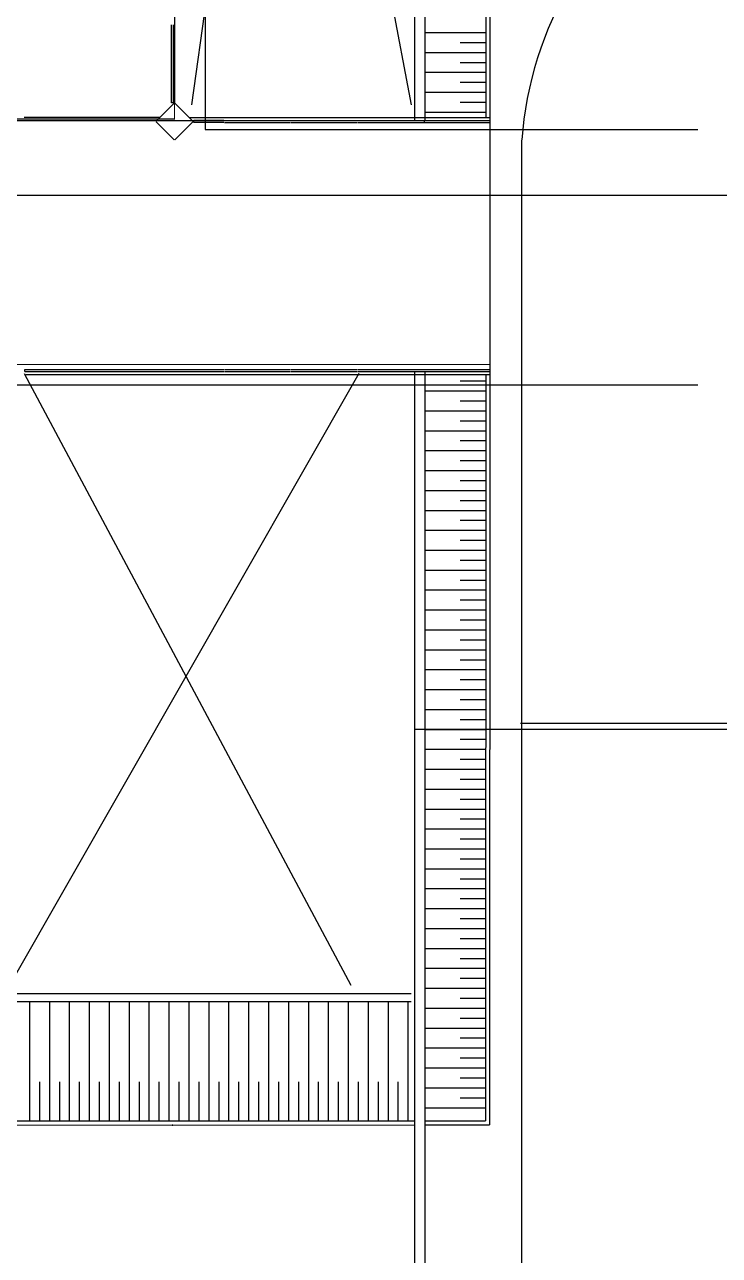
# Model space of a CAD drawing. Header units: metres. Extents: x -331 to 2982, y 362 to 2539.
# Drawn here: x 2882.19 to 2899.62, y 1293.49 to 1324.4 of the extents above; entities that cross this region are included whole.
import ezdxf

# ---------------------------------------------------------------- set-up
doc = ezdxf.new("R2010")
doc.units = ezdxf.units.M
doc.layers.get('0').update_dxf_attribs({"color": 251})
doc.layers.add('Est', color=251, linetype='Continuous')
doc.layers.add('Pis', color=251, linetype='Continuous')

# ---------------------------------------------------------------- blocks, each defined once
blk = doc.blocks.new('XR_BL2_AND_MON-REV15$0$P_M')
at = {"layer": 'Est'}
blk.add_lwpolyline([(0.46, -0.431), (0.453, -0.424), (0.46, -0.417), (0.007, 0.035), (0, 0.028), (-0.007, 0.035), (-0.46, -0.417), (-0.453, -0.424), (-0.46, -0.431), (-0.007, -0.884), (0, -0.877), (0.007, -0.884)], close=True, dxfattribs=at)

msp = doc.modelspace()

# ---------------------------------------------------------------- linework, layer by layer
at = {"lineweight": 0}
msp.add_lwpolyline([(2692.518, 1267.281), (2886.962, 1268.097, 0.414222), (2891.963, 1273.083, 0.000679), (2891.975, 1306.701), (2900.167, 1306.701), (2900.767, 1306.701), (2900.767, 1305.727, 0.742789), (2904.471, 1304.872), (2905.781, 1308.262), (2912.682, 1330.97), (2930.662, 1369.788), (2936.383, 1381.538), (2959.535, 1425.137), (2972.498, 1447.641), (2973.386, 1449.183), (2974.618, 1451.303, 0.577621), (2973.155, 1453.859), (2919.448, 1453.786), (2871.128, 1453.815), (2844.526, 1453.596), (2835.976, 1453.544), (2739.49, 1452.841)], format="xyb", dxfattribs=at)
msp.add_lwpolyline([(2895.473, 1351.931), (2885.947, 1351.931), (2885.947, 1322.026), (2878.197, 1322.026), (2878.197, 1315.861), (2880.512, 1315.861), (2880.512, 1312.281)], dxfattribs=at)
msp.add_lwpolyline([(2893.864, 1321.986), (2893.864, 1315.861), (2878.197, 1315.861), (2878.197, 1321.986)], close=True, dxfattribs=at)
at = {"layer": 'Pis'}
for p, q in [((2886.717, 1355.991), (2886.714, 1321.765)), ((2886.372, 1351.831), (2891.886, 1322.385)), ((2890.434, 1351.47), (2886.372, 1322.385)), ((2885.947, 1326.378), (2885.947, 1322.413)), ((2885.872, 1322.435), (2885.872, 1324.388)), ((2885.922, 1322.435), (2885.922, 1324.388)), ((2892.229, 1324.198), (2893.114, 1324.198)), ((2892.229, 1324.198), (2893.114, 1324.198)), ((2893.114, 1324.198), (2893.765, 1324.198)), ((2893.114, 1324.198), (2893.765, 1324.198)), ((2893.114, 1323.948), (2893.765, 1323.948)), ((2893.114, 1323.948), (2893.765, 1323.948)), ((2892.229, 1323.698), (2893.114, 1323.698)), ((2892.229, 1323.698), (2893.114, 1323.698)), ((2893.114, 1323.698), (2893.765, 1323.698)), ((2893.114, 1323.698), (2893.765, 1323.698)), ((2892.229, 1323.198), (2893.114, 1323.198)), ((2892.229, 1323.198), (2893.114, 1323.198)), ((2893.114, 1323.448), (2893.765, 1323.448)), ((2893.114, 1323.448), (2893.765, 1323.448)), ((2893.114, 1323.198), (2893.765, 1323.198)), ((2893.114, 1323.198), (2893.765, 1323.198)), ((2893.114, 1322.948), (2893.765, 1322.948)), ((2893.114, 1322.948), (2893.765, 1322.948)), ((2892.229, 1322.698), (2893.114, 1322.698)), ((2892.229, 1322.698), (2893.114, 1322.698)), ((2893.114, 1322.698), (2893.765, 1322.698)), ((2893.114, 1322.698), (2893.765, 1322.698)), ((2885.922, 1322.435), (2885.872, 1322.435)), ((2893.114, 1322.448), (2893.764, 1322.448)), ((2893.114, 1322.448), (2893.764, 1322.448)), ((2885.581, 1322.061), (2882.177, 1322.061)), ((2886.314, 1322.061), (2893.864, 1322.061)), ((2886.434, 1321.936), (2886.434, 1321.986)), ((2887.184, 1321.986), (2886.434, 1321.986)), ((2887.184, 1321.936), (2886.434, 1321.936)), ((2887.2, 1321.986), (2888.862, 1321.986)), ((2887.2, 1321.936), (2888.862, 1321.936)), ((2888.878, 1321.986), (2890.54, 1321.986)), ((2888.878, 1321.936), (2890.54, 1321.936)), ((2890.556, 1321.986), (2893.864, 1321.986)), ((2890.556, 1321.936), (2893.864, 1321.936)), ((2892.218, 1321.986), (2892.218, 1321.936)), ((2892.229, 1322.198), (2893.114, 1322.198)), ((2892.229, 1322.198), (2893.114, 1322.198)), ((2893.114, 1322.198), (2893.764, 1322.198)), ((2893.114, 1322.198), (2893.764, 1322.198)), ((2886.714, 1321.765), (2899.08, 1321.765)), ((2894.667, 1294.357), (2894.667, 1321.498)), ((2894.667, 1276.002), (2894.667, 1321.498)), ((2880.512, 1320.117), (2901.773, 1320.117)), ((2882.193, 1315.686), (2882.193, 1315.736)), ((2882.193, 1315.736), (2887.184, 1315.736)), ((2887.2, 1315.736), (2888.862, 1315.736)), ((2888.878, 1315.736), (2890.54, 1315.736)), ((2890.556, 1315.736), (2893.864, 1315.736)), ((2890.576, 1315.636), (2881.826, 1300.3)), ((2882.176, 1315.636), (2890.375, 1300.277)), ((2882.193, 1315.686), (2887.184, 1315.686)), ((2882.217, 1315.611), (2893.864, 1315.611)), ((2887.2, 1315.686), (2888.862, 1315.686)), ((2888.878, 1315.686), (2890.54, 1315.686)), ((2890.556, 1315.686), (2893.864, 1315.686)), ((2893.114, 1315.448), (2893.761, 1315.448)), ((2899.08, 1315.345), (2881.747, 1315.345)), ((2892.229, 1315.198), (2893.114, 1315.198)), ((2893.114, 1315.198), (2893.761, 1315.198)), ((2893.114, 1314.948), (2893.761, 1314.948)), ((2892.229, 1314.698), (2893.114, 1314.698)), ((2893.114, 1314.698), (2893.76, 1314.698)), ((2892.229, 1314.198), (2893.114, 1314.198)), ((2893.114, 1314.448), (2893.76, 1314.448)), ((2893.114, 1314.198), (2893.76, 1314.198)), ((2893.114, 1313.948), (2893.76, 1313.948)), ((2892.229, 1313.698), (2893.114, 1313.698)), ((2893.114, 1313.698), (2893.76, 1313.698)), ((2893.114, 1313.448), (2893.76, 1313.448)), ((2892.229, 1313.198), (2893.114, 1313.198)), ((2893.114, 1313.198), (2893.76, 1313.198)), ((2893.114, 1312.948), (2893.759, 1312.948)), ((2892.229, 1312.698), (2893.114, 1312.698)), ((2893.114, 1312.698), (2893.759, 1312.698)), ((2893.114, 1312.448), (2893.759, 1312.448)), ((2892.229, 1312.198), (2893.114, 1312.198)), ((2893.114, 1312.198), (2893.759, 1312.198)), ((2893.114, 1311.948), (2893.759, 1311.948)), ((2892.229, 1311.698), (2893.114, 1311.698)), ((2893.114, 1311.698), (2893.759, 1311.698)), ((2893.114, 1311.448), (2893.759, 1311.448)), ((2892.229, 1311.198), (2893.114, 1311.198)), ((2893.114, 1311.198), (2893.759, 1311.198)), ((2893.114, 1310.948), (2893.758, 1310.948)), ((2892.229, 1310.698), (2893.114, 1310.698)), ((2893.114, 1310.698), (2893.758, 1310.698)), ((2892.229, 1310.198), (2893.114, 1310.198)), ((2893.114, 1310.448), (2893.758, 1310.448)), ((2893.114, 1310.198), (2893.758, 1310.198)), ((2893.114, 1309.948), (2893.758, 1309.948)), ((2892.229, 1309.698), (2893.114, 1309.698)), ((2893.114, 1309.698), (2893.758, 1309.698)), ((2893.114, 1309.448), (2893.758, 1309.448)), ((2892.229, 1309.198), (2893.114, 1309.198)), ((2893.114, 1309.198), (2893.757, 1309.198)), ((2893.114, 1308.948), (2893.757, 1308.948)), ((2892.229, 1308.698), (2893.114, 1308.698)), ((2893.114, 1308.698), (2893.757, 1308.698)), ((2893.114, 1308.448), (2893.757, 1308.448)), ((2892.229, 1308.198), (2893.114, 1308.198)), ((2893.114, 1308.198), (2893.757, 1308.198)), ((2892.229, 1307.698), (2893.114, 1307.698)), ((2893.114, 1307.948), (2893.757, 1307.948)), ((2893.114, 1307.698), (2893.757, 1307.698)), ((2893.114, 1307.448), (2893.757, 1307.448)), ((2892.229, 1307.198), (2893.114, 1307.198)), ((2893.114, 1307.198), (2893.756, 1307.198)), ((2893.114, 1306.948), (2893.756, 1306.948)), ((2892.229, 1306.698), (2893.114, 1306.698)), ((2893.114, 1306.698), (2893.756, 1306.698)), ((2892.229, 1306.198), (2893.114, 1306.198)), ((2893.114, 1306.448), (2893.756, 1306.448)), ((2893.114, 1306.198), (2893.756, 1306.198)), ((2893.114, 1305.948), (2893.756, 1305.948)), ((2892.229, 1305.698), (2893.114, 1305.698)), ((2893.114, 1305.698), (2893.756, 1305.698)), ((2893.114, 1305.448), (2893.756, 1305.448)), ((2892.229, 1305.198), (2893.114, 1305.198)), ((2893.114, 1305.198), (2893.755, 1305.198)), ((2893.114, 1304.948), (2893.755, 1304.948)), ((2892.229, 1304.698), (2893.114, 1304.698)), ((2893.114, 1304.698), (2893.755, 1304.698)), ((2893.114, 1304.448), (2893.755, 1304.448)), ((2892.229, 1304.198), (2893.114, 1304.198)), ((2893.114, 1304.198), (2893.755, 1304.198)), ((2892.229, 1303.698), (2893.114, 1303.698)), ((2893.114, 1303.948), (2893.755, 1303.948)), ((2893.114, 1303.698), (2893.755, 1303.698)), ((2893.114, 1303.448), (2893.754, 1303.448)), ((2892.229, 1303.198), (2893.114, 1303.198)), ((2893.114, 1303.198), (2893.754, 1303.198)), ((2893.114, 1302.948), (2893.754, 1302.948)), ((2892.229, 1302.698), (2893.114, 1302.698)), ((2893.114, 1302.698), (2893.754, 1302.698)), ((2893.114, 1302.448), (2893.754, 1302.448)), ((2892.229, 1302.198), (2893.114, 1302.198)), ((2893.114, 1302.198), (2893.754, 1302.198)), ((2893.114, 1301.948), (2893.754, 1301.948)), ((2892.229, 1301.698), (2893.114, 1301.698)), ((2893.114, 1301.698), (2893.754, 1301.698)), ((2892.229, 1301.198), (2893.114, 1301.198)), ((2893.114, 1301.448), (2893.753, 1301.448)), ((2893.114, 1301.198), (2893.753, 1301.198)), ((2893.114, 1300.948), (2893.753, 1300.948)), ((2892.229, 1300.698), (2893.114, 1300.698)), ((2893.114, 1300.698), (2893.753, 1300.698)), ((2893.114, 1300.448), (2893.753, 1300.448)), ((2880.512, 1300.064), (2891.886, 1300.064)), ((2892.229, 1300.198), (2893.114, 1300.198)), ((2893.114, 1300.198), (2893.753, 1300.198)), ((2880.512, 1299.864), (2891.886, 1299.864)), ((2882.315, 1297.849), (2882.315, 1299.864)), ((2882.815, 1297.849), (2882.815, 1299.864)), ((2883.315, 1297.849), (2883.315, 1299.864)), ((2883.815, 1297.849), (2883.815, 1299.864)), ((2884.315, 1297.849), (2884.315, 1299.864)), ((2884.815, 1297.849), (2884.815, 1299.864)), ((2885.315, 1297.849), (2885.315, 1299.864)), ((2885.815, 1297.849), (2885.815, 1299.864)), ((2886.315, 1297.849), (2886.315, 1299.864)), ((2886.815, 1297.849), (2886.815, 1299.864)), ((2887.315, 1297.849), (2887.315, 1299.864)), ((2887.815, 1297.849), (2887.815, 1299.864)), ((2888.315, 1297.849), (2888.315, 1299.864)), ((2888.815, 1297.849), (2888.815, 1299.864)), ((2889.315, 1297.849), (2889.315, 1299.864)), ((2889.815, 1297.849), (2889.815, 1299.864)), ((2890.315, 1297.849), (2890.315, 1299.864)), ((2890.815, 1297.849), (2890.815, 1299.864)), ((2891.315, 1297.849), (2891.315, 1299.864)), ((2891.815, 1297.849), (2891.815, 1299.864)), ((2892.229, 1299.698), (2893.114, 1299.698)), ((2893.114, 1299.948), (2893.753, 1299.948)), ((2893.114, 1299.698), (2893.752, 1299.698)), ((2893.114, 1299.448), (2893.752, 1299.448)), ((2892.229, 1299.198), (2893.114, 1299.198)), ((2893.114, 1299.198), (2893.752, 1299.198)), ((2893.114, 1298.948), (2893.752, 1298.948)), ((2892.229, 1298.698), (2893.114, 1298.698)), ((2893.114, 1298.698), (2893.752, 1298.698)), ((2893.114, 1298.448), (2893.752, 1298.448)), ((2892.229, 1298.198), (2893.114, 1298.198)), ((2893.114, 1298.198), (2893.752, 1298.198)), ((2882.315, 1296.864), (2882.315, 1297.849)), ((2882.565, 1296.864), (2882.565, 1297.849)), ((2882.815, 1296.864), (2882.815, 1297.849)), ((2883.065, 1296.864), (2883.065, 1297.849)), ((2883.315, 1296.864), (2883.315, 1297.849)), ((2883.565, 1296.864), (2883.565, 1297.849)), ((2883.815, 1296.864), (2883.815, 1297.849)), ((2884.065, 1296.864), (2884.065, 1297.849)), ((2884.315, 1296.864), (2884.315, 1297.849)), ((2884.565, 1296.864), (2884.565, 1297.849)), ((2884.815, 1296.864), (2884.815, 1297.849)), ((2885.065, 1296.864), (2885.065, 1297.849)), ((2885.315, 1296.864), (2885.315, 1297.849)), ((2885.565, 1296.864), (2885.565, 1297.849)), ((2885.815, 1296.864), (2885.815, 1297.849)), ((2886.065, 1296.864), (2886.065, 1297.849)), ((2886.315, 1296.864), (2886.315, 1297.849)), ((2886.565, 1296.864), (2886.565, 1297.849)), ((2886.815, 1296.864), (2886.815, 1297.849)), ((2887.065, 1296.864), (2887.065, 1297.849)), ((2887.315, 1296.864), (2887.315, 1297.849)), ((2887.565, 1296.864), (2887.565, 1297.849)), ((2887.815, 1296.864), (2887.815, 1297.849)), ((2888.065, 1296.864), (2888.065, 1297.849)), ((2888.315, 1296.864), (2888.315, 1297.849)), ((2888.565, 1296.864), (2888.565, 1297.849)), ((2888.815, 1296.864), (2888.815, 1297.849)), ((2889.065, 1296.864), (2889.065, 1297.849)), ((2889.315, 1296.864), (2889.315, 1297.849)), ((2889.565, 1296.864), (2889.565, 1297.849)), ((2889.815, 1296.864), (2889.815, 1297.849)), ((2890.065, 1296.864), (2890.065, 1297.849)), ((2890.315, 1296.864), (2890.315, 1297.849)), ((2890.565, 1296.864), (2890.565, 1297.849)), ((2890.815, 1296.864), (2890.815, 1297.849)), ((2891.065, 1296.864), (2891.065, 1297.849)), ((2891.315, 1296.864), (2891.315, 1297.849)), ((2891.565, 1296.864), (2891.565, 1297.849)), ((2891.815, 1296.864), (2891.815, 1297.849)), ((2893.114, 1297.948), (2893.752, 1297.948)), ((2892.229, 1297.698), (2893.114, 1297.698)), ((2893.114, 1297.698), (2893.751, 1297.698)), ((2892.229, 1297.198), (2893.114, 1297.198)), ((2893.114, 1297.448), (2893.751, 1297.448)), ((2893.114, 1297.198), (2893.751, 1297.198)), ((2881.747, 1296.864), (2891.975, 1296.864)), ((2892.229, 1296.864), (2893.751, 1296.864))]:
    msp.add_line(p, q, dxfattribs=at)
at = {"layer": 'Pis', "extrusion": (-1.17006e-05, -7.63458e-06, -1)}
for p, q in [((2891.975, 1327.198), (2891.975, 1322.061)), ((2892.229, 1327.198), (2892.229, 1322.061)), ((2892.229, 1327.198), (2892.229, 1322.061)), ((2891.975, 1322.061), (2891.975, 1321.986)), ((2891.975, 1322.061), (2891.975, 1321.986)), ((2892.229, 1322.061), (2892.229, 1321.986)), ((2892.229, 1322.061), (2892.229, 1321.986)), ((2893.864, 1322.061), (2893.864, 1315.611)), ((2893.864, 1322.061), (2893.864, 1315.611)), ((2891.975, 1315.686), (2891.975, 1315.611)), ((2891.975, 1315.686), (2891.975, 1315.611)), ((2891.975, 1315.611), (2891.975, 1275.002)), ((2892.229, 1315.686), (2892.229, 1315.611)), ((2892.229, 1315.686), (2892.229, 1315.611)), ((2892.229, 1315.611), (2892.229, 1275.019))]:
    msp.add_line(p, q, dxfattribs=at)
at = {"layer": 'Pis', "extrusion": (1.17006e-05, 7.63458e-06, 1)}
for p, q in [((2893.767, 1327.198), (2893.764, 1322.061)), ((2893.767, 1327.198), (2893.764, 1322.061)), ((2893.867, 1327.198), (2893.864, 1322.061)), ((2893.867, 1327.198), (2893.864, 1322.061)), ((2893.761, 1315.611), (2893.751, 1296.864)), ((2893.861, 1315.611), (2893.851, 1296.764)), ((2894.63, 1306.851), (2900.96, 1306.851)), ((2894.63, 1306.701), (2900.96, 1306.701))]:
    msp.add_line(p, q, dxfattribs=at)
at = {"layer": 'Pis', "extrusion": (-7.63458e-06, -1.17006e-05, 1)}
for p, q in [((2881.747, 1296.758), (2891.975, 1296.763)), ((2892.229, 1296.763), (2893.851, 1296.764))]:
    msp.add_line(p, q, dxfattribs=at)
at = {"layer": 'Pis', "const_width": 0.03}
msp.add_lwpolyline([(2692.518, 1267.281), (2886.962, 1268.097, 0.414222), (2891.963, 1273.083, 0.000679), (2891.975, 1306.701), (2900.167, 1306.701), (2900.767, 1306.701), (2900.767, 1305.727, 0.742789), (2904.471, 1304.872), (2905.781, 1308.262), (2912.682, 1330.97), (2930.662, 1369.788), (2936.383, 1381.538), (2959.535, 1425.137), (2972.498, 1447.641), (2973.386, 1449.183), (2974.618, 1451.303, 0.577621), (2973.155, 1453.859), (2919.448, 1453.786), (2871.128, 1453.815), (2844.526, 1453.596), (2835.976, 1453.544), (2739.49, 1452.841)], format="xyb", dxfattribs=at)
msp.add_lwpolyline([(2895.473, 1351.931), (2885.947, 1351.931), (2885.947, 1322.026), (2878.197, 1322.026), (2878.197, 1315.861), (2880.512, 1315.861), (2880.512, 1312.281)], dxfattribs=at)
msp.add_lwpolyline([(2893.864, 1321.986), (2893.864, 1315.861), (2878.197, 1315.861), (2878.197, 1321.986)], close=True, dxfattribs=at)
at = {"layer": 'Pis'}
msp.add_arc((2903.548, 1320.876), 8.903, 148.9393, 175.9895, dxfattribs=at)
msp.add_point((2885.897, 1296.759), dxfattribs=at)

# ---------------------------------------------------------------- block references
msp.add_blockref('XR_BL2_AND_MON-REV15$0$P_M', (2885.947, 1322.385), dxfattribs=at)

doc.saveas('drawing.dxf')
